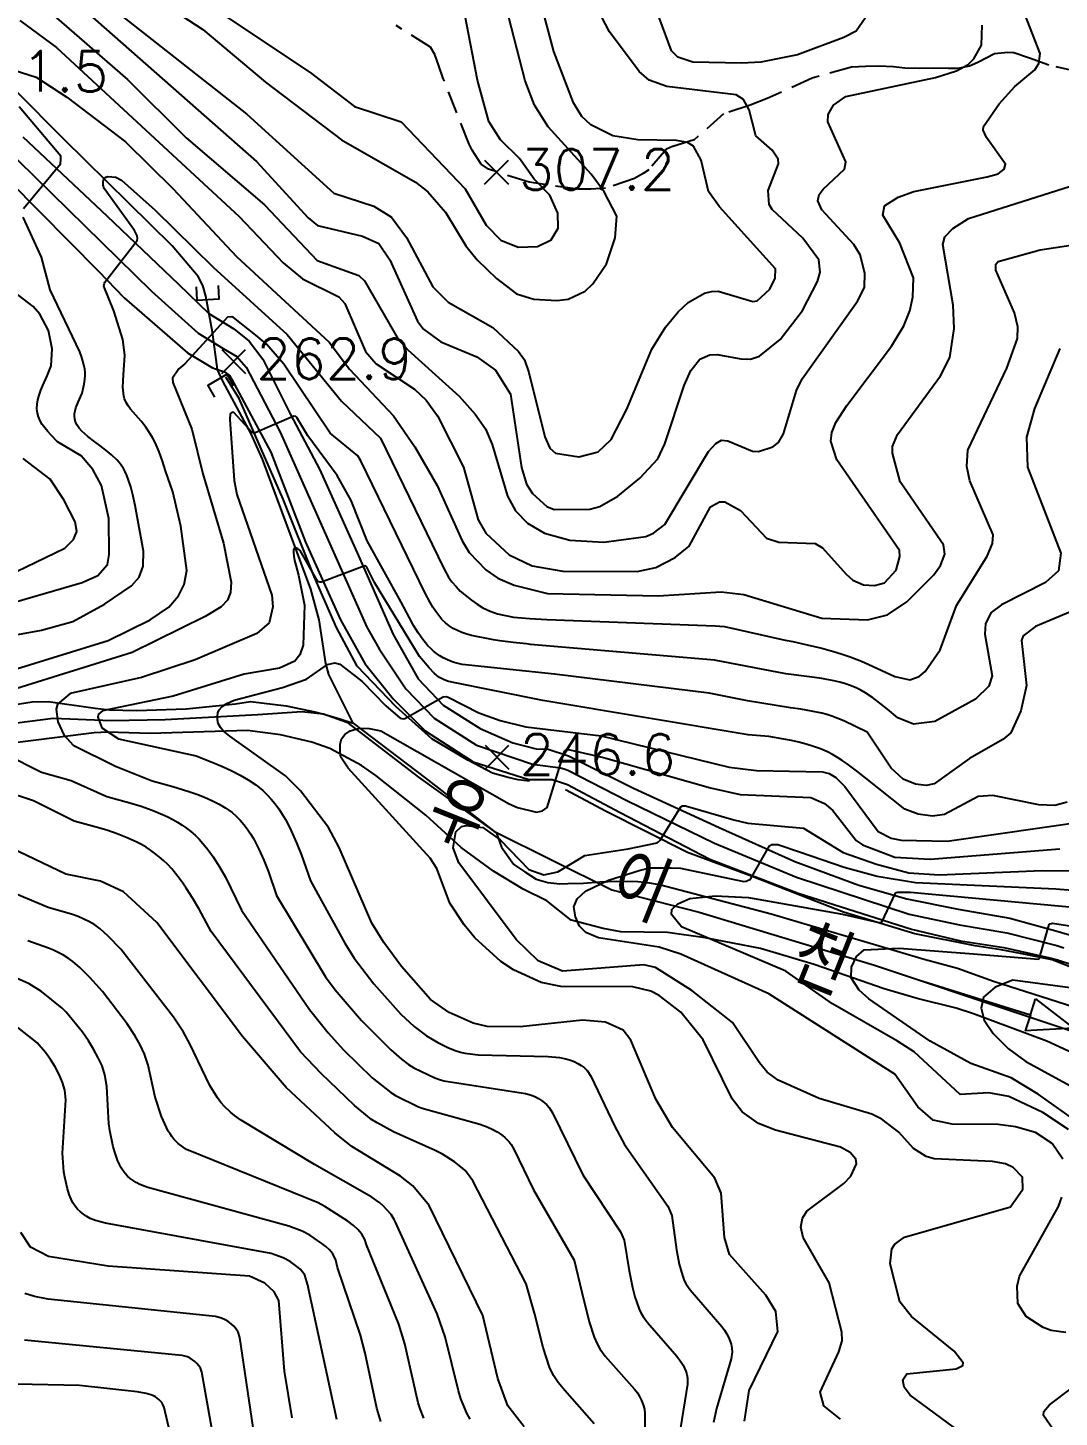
# Model space of a CAD drawing. Extents: x 197794 to 200030, y 561152 to 563931.
# Drawn here: x 199306.1 to 199535.1, y 561663.4 to 561972.1 of the extents above; entities that cross this region are included whole.
import ezdxf
from ezdxf.enums import TextEntityAlignment as Align

# ---------------------------------------------------------------- set-up
doc = ezdxf.new("R2010")
doc.units = 0
doc.linetypes.add('5M2P5', pattern=[7.5, 5, -2.5])
for name, color, linetype in [('A0013110', 1, 'CONTINUOUS'), ('A0023119', 1, '5M2P5'), ('A0023210', 7, 'CONTINUOUS'), ('C0052211', 1, 'CONTINUOUS'), ('C0076116', 7, 'CONTINUOUS'), ('E0022112', 5, 'CONTINUOUS'), ('E0022115', 7, 'CONTINUOUS'), ('E0032111', 5, 'CONTINUOUS'), ('E0042326', 5, 'CONTINUOUS'), ('F0017111', 30, 'CONTINUOUS'), ('F0017114', 7, 'CONTINUOUS'), ('F0027132', 7, 'CONTINUOUS'), ('F0027217', 7, 'CONTINUOUS'), ('H0049131', 7, 'CONTINUOUS')]:
    doc.layers.add(name, color=color, linetype=linetype)
doc.styles.add('NGSW', font='romans.shx', dxfattribs={"bigfont": 'ngsw.shx'})

# ---------------------------------------------------------------- blocks, each defined once
blk = doc.blocks.new('F0027217')
at = {"layer": 'F0027217'}
for p, q in [((-2.652, 2.652), (2.652, -2.652)), ((-2.652, -2.652), (2.652, 2.652))]:
    blk.add_line(p, q, dxfattribs=at)
blk = doc.blocks.new('E0042326')
at = {"layer": 'E0042326'}
for p, q in [((24.848, 3.745), (34.848, -0.005)), ((24.848, -0.005), (24.848, 3.745)), ((-0.152, -0.005), (24.848, -0.005)), ((34.848, -0.005), (24.848, -3.755)), ((24.848, -0.005), (24.848, -3.755))]:
    blk.add_line(p, q, dxfattribs=at)

msp = doc.modelspace()

# ---------------------------------------------------------------- linework, layer by layer
at = {"layer": 'A0013110', "flags": 128}
for points in [[(199304.982, 561947.896), (199323.675, 561930.322), (199339.574, 561915.125), (199346.3, 561908.655), (199351.851, 561905.185), (199355.273, 561902.513), (199358.269, 561898.513), (199364.332, 561886.35), (199370.97, 561873.89), (199379.5, 561854.78), (199387.24, 561837.34), (199392.81, 561827.46), (199398.34, 561821.62), (199406.53, 561816.43), (199413.82, 561813.2), (199418.98, 561811.9), (199421.63, 561811.83), (199426.17, 561810.34), (199440.56, 561803.18), (199459.65, 561794.43), (199476.45, 561786.88), (199490.63, 561781.58), (199501.28, 561778.56), (199512.7, 561776.31), (199524.14, 561774.24), (199534.4, 561771.45), (199546.52, 561767.88)], [(199295.451, 561944.594), (199321.766, 561918.053), (199327.48, 561912.07), (199341.56, 561899.87), (199347.1, 561896.58), (199349.79, 561895.67), (199350.91, 561894.86), (199351.41, 561893.98), (199360.08, 561877.78), (199367.79, 561857.84), (199375.5, 561840.59), (199380.97, 561830.89), (199387.25, 561823), (199394.31, 561815.88), (199404.97, 561808.99), (199417.33, 561805.11), (199422.54, 561805.06), (199424.17, 561804.6), (199425.92, 561803.97), (199437.61, 561797.72), (199457.55, 561787.41), (199477.2, 561779.83), (199502.34, 561771.82), (199513.24, 561769.25), (199522.87, 561767.76), (199533.04, 561765.45), (199534.76, 561765.01), (199537.95, 561763.96)]]:
    msp.add_lwpolyline(points, dxfattribs=at)
at = {"layer": 'A0023119'}
msp.add_lwpolyline([(199546.624, 561960.644), (199532.811, 561963.766), (199528.548, 561965.332), (199525.021, 561966.56), (199523.71, 561966.634), (199520.774, 561966.309), (199517.031, 561964.381), (199515.181, 561963.57), (199512.587, 561963.062), (199510.577, 561963.037), (199507.124, 561963.147), (199504.013, 561963.048), (199500.874, 561963.158), (199498.33, 561963.402), (199495.086, 561963.592), (199492.124, 561963.493), (199489.021, 561963.359), (199480.298, 561960.897), (199470.307, 561956.403), (199466.51, 561954.911), (199460.591, 561952.993), (199454.092, 561947.217), (199449.281, 561945.731), (199447.929, 561945.114), (199443.968, 561940.546), (199442.739, 561939.755), (199440.82, 561938.594), (199434.377, 561936.455), (199431.135, 561936.259), (199428.251, 561936.24), (199417.407, 561937.782), (199408.402, 561940.668), (199406.798, 561941.833), (199404.785, 561944.929), (199404.107, 561946.264), (199398.363, 561960.804), (199397.365, 561963.633), (199396.455, 561966.19), (199395.488, 561967.778), (199387.927, 561972.644)], dxfattribs=at)
at = {"layer": 'A0023210', "flags": 128}
msp.add_lwpolyline([(199300.217, 561946.245), (199333.527, 561913.598), (199343.93, 561904.263), (199349.475, 561900.883), (199352.531, 561899.091), (199354.59, 561896.686), (199362.105, 561882.255), (199381.37, 561838.965), (199384.105, 561834.115), (199390.03, 561825.23), (199396.325, 561818.75), (199405.75, 561812.71), (199418.155, 561808.505), (199424.355, 561807.7), (199425.17, 561807.47), (199426.045, 561807.155), (199439.085, 561800.45), (199458.6, 561790.92), (199476.825, 561783.355), (199501.81, 561775.19), (199512.97, 561772.78), (199523.505, 561771), (199534.58, 561768.23), (199536.175, 561767.705)], dxfattribs=at)
at = {"layer": 'C0052211', "flags": 128}
for points in [[(199379.2, 561830.28), (199374.66, 561838.87), (199369.72, 561850.22), (199362.8, 561867.36), (199353.05, 561889.75), (199350.05, 561894.48)], [(199417.48, 561804.68), (199414.98, 561805.04), (199412.74, 561805.51), (199409.28, 561806.47), (199403.83, 561809.37), (199395.84, 561814.1), (199387.82, 561821.27), (199379.2, 561830.3)], [(199548.44, 561759.16), (199533.54, 561765.03), (199526.9, 561766.37), (199522.21, 561767.22), (199516.47, 561768.15), (199503.06, 561770.78), (199487.24, 561775.59), (199466.96, 561783.54), (199452.61, 561788.85), (199434.52, 561798.01), (199425.51, 561802.78)]]:
    msp.add_lwpolyline(points, dxfattribs=at)
at = {"layer": 'C0076116', "flags": 128}
for points in [[(199343.448, 561914.558), (199343.628, 561911.568), (199348.618, 561911.858), (199348.438, 561914.858)], [(199351.873, 561892.59), (199350.353, 561895.17), (199346.043, 561892.63), (199347.573, 561890.04)]]:
    msp.add_lwpolyline(points, dxfattribs=at)
at = {"layer": 'E0022112', "flags": 128}
msp.add_lwpolyline([(199378.335, 561817.577), (199372.95, 561828.39), (199372.28, 561830.83), (199370.79, 561840.54), (199368.91, 561847.34), (199358.19, 561876.29), (199355.67, 561881.87), (199349.39, 561893.57), (199348.25, 561896.19), (199347.12, 561904.45), (199345.59, 561912.5), (199344.96, 561914.87), (199343.92, 561916.87), (199338.14, 561923.67), (199314.1, 561947.37), (199292.79, 561968.78), (199289.04, 561972.87), (199280.8, 561983.55), (199277.35, 561988.73), (199275.22, 561992.62)], dxfattribs=at)
at = {"layer": 'E0022115', "flags": 128}
msp.add_lwpolyline([(199301.369, 561817.376), (199311.733, 561818.694), (199324.603, 561818.203), (199336.588, 561818.391), (199357.145, 561819.521), (199366.955, 561820.198), (199371.779, 561819.671), (199376.905, 561817.825), (199392.821, 561805.609), (199409.606, 561793.578), (199435.781, 561780.571), (199455.214, 561775.64), (199494.11, 561763.866), (199559.268, 561742.075)], dxfattribs=at)
at = {"layer": 'E0032111', "flags": 128}
for points in [[(199299.51, 561821.15), (199307.05, 561822.32), (199310.62, 561822.45), (199321.02, 561820.97), (199324.15, 561820.59), (199330.24, 561820.44), (199341.25, 561820.77), (199352.18, 561821.88), (199355.566, 561822.403), (199363.444, 561821.473), (199369.795, 561820.106), (199372.104, 561819.512), (199375.385, 561818.589), (199378.335, 561817.577), (199394.314, 561805.442), (199410.171, 561793.168), (199411.249, 561790.043), (199414.025, 561786.216), (199416.444, 561784.581), (199418.985, 561782.965), (199421.557, 561782.232), (199424.224, 561781.901), (199425.998, 561781.942), (199429.503, 561782.06), (199433.121, 561782.37), (199436.852, 561782.515), (199441.564, 561782.428), (199444.117, 561782.149), (199446.697, 561781.704), (199471.204, 561775.23), (199505.112, 561765.138), (199512.57, 561763.15), (199520.55, 561760.27), (199541.86, 561753.49)], [(199539.92, 561743.46), (199532.41, 561746.93), (199516.1, 561753.05), (199512.27, 561754.29), (199503.58, 561756.41), (199496.26, 561758.55), (199480.74, 561764), (199468.83, 561767.53), (199456.5, 561769.92), (199448.14, 561771.1), (199437.82, 561771.27), (199433.84, 561771.97), (199426.75, 561773.82), (199421.32, 561778.14), (199416.1, 561780.73), (199409.5, 561784.72), (199402.36, 561789.95), (199394.46, 561797.14), (199383.35, 561805.96), (199380.2, 561808.23), (199373.13, 561811.97), (199369.19, 561813.35), (199362.22, 561815.03), (199354.87, 561815.96), (199333.23, 561815.29), (199323.82, 561815.6), (199320.84, 561815.46), (199292.03, 561811.85)]]:
    msp.add_lwpolyline(points, dxfattribs=at)
at = {"layer": 'F0017111'}
for points, elevation in [([(199306.352, 561987.008), (199356.891, 561942.429), (199368.324, 561929.884), (199370.428, 561928.203), (199380.432, 561925.815), (199384.023, 561924.199), (199386.511, 561920.548), (199392.657, 561906.89), (199393.952, 561905.137), (199397.839, 561902.351), (199405.8, 561898.999), (199409.961, 561896.067), (199413.258, 561890.668), (199415.736, 561874.419), (199416.85, 561870.741), (199418.17, 561868.653), (199421.383, 561865.723), (199422.991, 561865.092), (199430.881, 561865.176), (199433.103, 561865.758), (199437.122, 561868.056), (199442.03, 561872.054), (199445.997, 561876.298), (199447.543, 561879.661), (199451.875, 561892.599), (199453.339, 561895.985), (199455.361, 561898.471), (199457.528, 561899.472), (199459.211, 561899.547), (199464.411, 561898.536), (199466.58, 561898.507), (199468.59, 561899.14), (199473.178, 561902.864), (199478.133, 561909.27), (199481.493, 561915.71), (199482.043, 561917.841), (199481.764, 561920.536), (199478.193, 561925.332), (199471.377, 561931.714), (199470.698, 561932.858), (199470.468, 561935.924), (199472.774, 561941.864), (199472.731, 561942.891), (199471.409, 561944.928), (199467.745, 561948.069), (199466.263, 561953.889), (199465.013, 561956.159), (199463.392, 561957.227), (199447.988, 561959.036), (199444.109, 561960.501), (199441.875, 561962.376), (199435.247, 561971.174), (199425.709, 561989.586)], 290), ([(199304.334, 561973.704), (199312.5, 561967.699), (199353.037, 561930.212), (199362.815, 561919.909), (199367.068, 561916.348), (199375.178, 561912.322), (199376.512, 561910.875), (199381.068, 561900.199), (199383.467, 561897.456), (199391.978, 561891.818), (199394.576, 561889.38), (199397.088, 561885.865), (199402.862, 561874.487), (199406.069, 561862.797), (199407.784, 561859.808), (199413.016, 561855.014), (199418.073, 561852.581), (199424.867, 561851.365), (199441.407, 561851.27), (199445.586, 561852.172), (199449.826, 561854.414), (199452.975, 561856.943), (199457.675, 561865.637), (199459.665, 561866.777), (199460.911, 561866.8), (199464.342, 561864.859), (199470.128, 561858.69), (199472.867, 561857.791), (199480.909, 561857.513), (199482.577, 561856.56), (199487.787, 561850.709), (199489.277, 561849.391), (199491.639, 561848.325), (199494.101, 561848.175), (199496.331, 561848.754), (199498.959, 561851.565), (199499.77, 561854.635), (199499.63, 561856.002), (199485.777, 561876.098), (199484.453, 561880.274), (199484.624, 561882.172), (199485.498, 561884.438), (199487.946, 561888.221), (199497.856, 561901.371), (199500.648, 561905.888), (199501.986, 561909.186), (199502.636, 561912.228), (199502.746, 561916.564), (199499.736, 561924.216), (199495.948, 561930.493), (199496.346, 561932.551), (199499.403, 561934.503), (199502.882, 561935.754), (199519.122, 561938.989), (199521.551, 561939.633), (199522.915, 561940.709), (199523.238, 561941.84), (199518.972, 561947.701), (199518.212, 561949.324), (199518.356, 561950.148), (199521.827, 561955.216), (199525.272, 561959.076), (199529.742, 561962.729), (199530.599, 561964.188), (199530.926, 561966.388), (199525.251, 561980.931)], 280), ([(199326.368, 561975.207), (199354.709, 561952.894), (199374.069, 561935.393), (199382.9, 561932.492), (199386.825, 561930.03), (199390.155, 561925.537), (199396.068, 561914.584), (199399.441, 561911.111), (199409.382, 561905.526), (199415.088, 561900.153), (199416.424, 561898.314), (199417.39, 561895.521), (199420.871, 561881.244), (199422.024, 561878.682), (199423.255, 561877.593), (199428.436, 561876.763), (199432.721, 561877.865), (199435.638, 561880.628), (199439.128, 561887.368), (199444.703, 561900.723), (199447.731, 561905.625), (199450.516, 561908.96), (199452.756, 561911.053), (199456.349, 561913.111), (199457.932, 561913.521), (199459.424, 561913.577), (199467.076, 561911.287), (199468.081, 561911.447), (199470.894, 561914.004), (199472.039, 561916.449), (199472.098, 561918.55), (199459.693, 561932.338), (199457.266, 561935.739), (199455.647, 561942.713), (199453.946, 561945.819), (199452.582, 561946.634), (199450.156, 561947.043), (199441.547, 561947.186), (199436.034, 561948.103), (199431.116, 561950.573), (199429.157, 561952.365), (199427.253, 561955.401), (199422.882, 561966.841), (199419.044, 561981.378)], 295), ([(199495.858, 561979.852), (199490.032, 561971.355), (199487.305, 561969.919), (199477.046, 561966.106), (199468.846, 561964.502), (199464.667, 561964.227), (199453.808, 561964.483), (199450.453, 561965.545), (199449.019, 561966.988), (199443.551, 561981.91)], 285), ([(199309.084, 561977.268), (199328.202, 561960.643), (199341.275, 561947.662), (199358.623, 561932.773), (199370.373, 561920.432), (199379.621, 561917.037), (199380.88, 561915.853), (199388.358, 561902.959), (199390.477, 561900.553), (199401.87, 561890.26), (199405.449, 561886.293), (199407.706, 561883.009), (199409.237, 561879.506), (199412.603, 561868.027), (199414.4, 561864.775), (199417.056, 561862.004), (199420.832, 561859.789), (199426.429, 561858.243), (199434.005, 561857.835), (199443.326, 561859.099), (199445.048, 561859.817), (199447.544, 561861.781), (199457.283, 561877.976), (199458.846, 561879.759), (199460.123, 561880.492), (199461.538, 561880.351), (199467.005, 561878.042), (199468.364, 561877.966), (199471.533, 561878.972), (199472.818, 561879.983), (199473.931, 561881.891), (199476.82, 561891.546), (199478.072, 561894.123), (199490.374, 561911.332), (199491.898, 561914.403), (199491.97, 561917.62), (199490.968, 561921.672), (199489.518, 561923.942), (199482.439, 561931.662), (199481.531, 561933.662), (199481.825, 561935.1), (199482.691, 561936.215), (199487.46, 561940.696), (199487.734, 561942.33), (199483.754, 561951.224), (199483.838, 561952.875), (199485.027, 561954.918), (199487.728, 561956.81), (199507.65, 561961.035), (199512.34, 561962.577), (199514.889, 561963.915), (199516.206, 561965.227), (199517.876, 561968.278), (199518.023, 561972.692)], 285), ([(199349.8, 561974.809), (199368.776, 561962.172), (199378.633, 561954.642), (199389.038, 561951.215), (199403.231, 561936.312), (199407.906, 561928.289), (199411.151, 561924.904), (199414.954, 561923.347), (199419.244, 561923.488), (199422.298, 561924.989), (199423.857, 561927.555), (199423.795, 561930.907), (199422.039, 561934.9), (199418.552, 561938.494), (199415.255, 561943.088), (199411.039, 561947.196), (199408.492, 561951.279), (199405.927, 561960.468), (199402.859, 561976.592)], 305), ([(199303.594, 561829.653), (199323.926, 561835.938), (199333.285, 561840.538), (199337.378, 561843.385), (199339.55, 561845.906), (199340.839, 561848.437), (199341.373, 561851.56), (199340.043, 561861.375), (199338.268, 561868.98), (199336.707, 561873.663), (199335.997, 561875.806), (199335.23, 561877.915), (199334.807, 561878.946), (199334.348, 561879.956), (199333.847, 561880.941), (199333.296, 561881.896), (199332.321, 561883.335), (199331.241, 561884.712), (199328.903, 561887.36), (199328.372, 561888.093), (199327.931, 561888.862), (199327.597, 561889.673), (199327.428, 561890.287), (199327.314, 561890.924), (199327.247, 561891.578), (199327.22, 561892.248), (199327.253, 561893.623), (199327.349, 561895.023), (199327.605, 561899.36), (199327.181, 561902.824), (199325.198, 561909.239), (199322.956, 561914.699), (199323.105, 561915.354), (199323.194, 561915.592), (199330.342, 561924.872), (199330.458, 561925.28), (199330.4, 561925.862), (199329.809, 561927.037), (199323.025, 561936.378), (199322.857, 561937.106), (199322.857, 561937.918), (199322.997, 561938.562), (199323.417, 561938.926), (199323.894, 561939.094), (199325.631, 561938.898), (199326.892, 561938.254), (199334.386, 561931.592), (199347.229, 561918.936), (199363.687, 561903.96), (199375.758, 561889.162), (199384.413, 561880.904), (199398.45, 561851.971), (199399.499, 561850.072), (199400.274, 561848.997), (199401.182, 561847.939), (199402.135, 561846.943), (199404.587, 561844.95), (199405.853, 561844.044), (199407.166, 561843.248), (199407.95, 561842.852), (199408.754, 561842.501), (199409.577, 561842.192), (199410.416, 561841.923), (199412.141, 561841.492), (199413.918, 561841.182), (199415.737, 561840.97), (199417.588, 561840.83), (199421.341, 561840.673), (199458.738, 561839.258), (199460.79, 561839.052), (199474.264, 561836.04), (199475.954, 561835.766), (199479.179, 561835.037), (199482.386, 561834.258), (199485.558, 561833.38), (199487.126, 561832.889), (199488.678, 561832.354), (199491.203, 561831.372), (199493.693, 561830.289), (199498.612, 561827.955), (199501.952, 561827.203), (199504.065, 561827.994), (199505.399, 561829.073), (199508.689, 561833.896), (199512.315, 561843.728), (199519.154, 561854.734), (199520.322, 561857.493), (199520.482, 561859.476), (199515.313, 561871.411), (199514.636, 561874.646), (199514.829, 561878.223), (199523.529, 561896.481), (199525.876, 561903.075), (199525.934, 561905.658), (199525.224, 561908.784), (199521.066, 561918.275), (199521.085, 561919.565), (199521.594, 561920.145), (199530.916, 561922.797), (199557.63, 561926.854)], 270), ([(199303.175, 561844.455), (199318.13, 561848.857), (199321.608, 561850.41), (199323.789, 561852.891), (199324.185, 561855.048), (199324.077, 561863.094), (199322.435, 561870.423), (199320.534, 561873.952), (199317.916, 561876.977), (199312.66, 561880.106), (199311.197, 561881.638), (199310.509, 561882.411), (199309.876, 561883.195), (199309.313, 561883.991), (199308.839, 561884.803), (199308.471, 561885.634), (199308.228, 561886.487), (199308.153, 561886.968), (199308.118, 561887.457), (199308.159, 561888.454), (199308.33, 561889.474), (199308.61, 561890.514), (199308.976, 561891.569), (199309.406, 561892.636), (199310.376, 561894.789), (199311.252, 561897.013), (199311.493, 561900.803), (199310.697, 561904.881), (199308.788, 561908.466), (199307.255, 561910.188), (199302.174, 561914.111)], 280), ([(199535.254, 561900.837), (199529.622, 561887.508), (199527.837, 561881.133), (199528.117, 561874.454), (199535.526, 561855.365), (199534.998, 561851.47), (199532.124, 561848.887), (199522.317, 561843.931), (199519.985, 561842.183), (199518.784, 561839.762), (199518.635, 561837.359), (199520.234, 561828.138), (199519.469, 561825.85), (199516.538, 561822.915), (199507.485, 561817.965), (199502.779, 561817.392), (199499.328, 561818.796), (199496.968, 561820.698), (199495.331, 561822.012), (199493.669, 561823.271), (199491.956, 561824.416), (199491.073, 561824.929), (199490.168, 561825.393), (199488.951, 561825.917), (199487.695, 561826.358), (199486.408, 561826.726), (199485.094, 561827.035), (199482.407, 561827.52), (199479.677, 561827.909), (199474.413, 561828.553), (199458.595, 561831.626), (199417.728, 561835.068), (199416.87, 561835.234), (199413.886, 561835.503), (199410.931, 561835.86), (199409.473, 561836.099), (199408.032, 561836.394), (199405.757, 561836.848), (199404.643, 561837.107), (199403.556, 561837.403), (199402.505, 561837.749), (199401.499, 561838.157), (199400.549, 561838.64), (199399.662, 561839.211), (199398.83, 561839.89), (199398.064, 561840.66), (199397.356, 561841.508), (199396.694, 561842.42), (199396.07, 561843.384), (199395.475, 561844.387), (199394.331, 561846.458), (199380.032, 561875.886), (199379.388, 561877.032), (199373.23, 561882.013), (199362.931, 561897.343), (199359.064, 561901.819), (199356.758, 561903.839), (199351.768, 561907.763), (199351.386, 561907.89), (199350.432, 561907.826), (199340.929, 561897.407), (199339.602, 561896.352), (199338.251, 561894.225), (199338.285, 561893.281), (199342.552, 561882.954), (199344.937, 561873.023), (199349.542, 561857.619), (199351.248, 561848.948), (199351.125, 561846.612), (199350.405, 561844.938), (199349.063, 561843.478), (199345.505, 561841.274), (199329.285, 561833.284), (199303.465, 561825.226)], 265), ([(199539.037, 561842.94), (199529.872, 561839.058), (199527.14, 561836.974), (199526.756, 561836.003), (199527.903, 561826.007), (199526.595, 561820.347), (199524.415, 561815.475), (199522.615, 561814.002), (199515.174, 561809.778), (199507.377, 561804.159), (199505.587, 561803.785), (199503.195, 561804.073), (199500.486, 561805.182), (199497.798, 561807.606), (199492.454, 561815.637), (199489.897, 561816.851), (199487.291, 561818.085), (199485.971, 561818.649), (199484.632, 561819.152), (199483.521, 561819.505), (199482.394, 561819.809), (199480.104, 561820.301), (199477.778, 561820.681), (199475.436, 561821.007), (199465.877, 561822.543), (199457.374, 561824.258), (199423.069, 561828.495), (199402.575, 561830.635), (199401.671, 561830.848), (199400.791, 561831.101), (199399.939, 561831.396), (199399.117, 561831.739), (199398.326, 561832.131), (199397.569, 561832.577), (199396.871, 561833.062), (199396.205, 561833.597), (199395.569, 561834.179), (199394.96, 561834.805), (199394.376, 561835.471), (199393.816, 561836.174), (199392.757, 561837.676), (199391.766, 561839.286), (199390.826, 561840.977), (199389.03, 561844.492), (199381.476, 561858.121), (199377.901, 561867.09), (199374.766, 561872.655), (199368.257, 561881.431), (199365.844, 561885.555), (199365.608, 561885.765), (199365.162, 561885.817), (199356.607, 561882.101), (199356.292, 561882.074), (199355.951, 561882.179), (199351.812, 561886.605), (199351.47, 561886.706), (199351.024, 561886.301), (199350.954, 561885.046), (199351.952, 561871.498), (199352.523, 561868.378), (199360.252, 561846.058), (199360.526, 561843.426), (199359.686, 561839.917), (199356.963, 561837.503), (199343.271, 561831.659), (199331.355, 561827.756), (199315.482, 561824.219), (199312.698, 561821.843), (199312.377, 561820.722), (199312.73, 561817.891), (199314.083, 561814.994), (199316.154, 561812.729), (199325.541, 561808.061), (199333.736, 561804.789), (199338.266, 561803.504), (199341.864, 561802.39), (199343.626, 561801.793), (199345.341, 561801.146), (199346.996, 561800.432), (199348.575, 561799.637), (199350.063, 561798.743), (199350.768, 561798.253), (199351.444, 561797.733), (199352.375, 561796.918), (199353.246, 561796.037), (199354.061, 561795.096), (199354.823, 561794.097), (199355.537, 561793.047), (199356.206, 561791.948), (199356.835, 561790.805), (199357.428, 561789.623), (199358.521, 561787.16), (199359.518, 561784.591), (199361.349, 561779.279), (199372.203, 561761.254), (199374.362, 561758.381), (199380.216, 561751.551), (199386.728, 561744.997), (199389.084, 561742.968), (199390.65, 561741.76), (199391.841, 561741.004), (199396.462, 561738.809), (199397.497, 561738.418), (199398.468, 561738.159), (199416.622, 561735.342), (199417.956, 561734.923), (199418.803, 561734.553), (199419.492, 561734.173), (199420.131, 561733.753), (199420.747, 561733.294), (199421.333, 561732.792), (199421.894, 561732.178), (199422.592, 561731.048), (199429.375, 561717.238), (199437.732, 561704.611), (199438.534, 561702.736), (199439.634, 561695.891), (199440.366, 561692.2), (199440.898, 561690.177), (199441.857, 561687.429), (199442.226, 561686.601), (199442.731, 561685.755), (199443.733, 561684.421), (199450.222, 561676.992), (199451.203, 561675.64), (199451.603, 561674.976), (199451.947, 561674.293), (199452.227, 561673.59), (199452.449, 561672.87), (199452.608, 561672.071), (199452.6, 561670.76), (199451.063, 561661.032)], 260), ([(199301.42, 561850.269), (199314.294, 561856.503), (199316.267, 561858.407), (199316.985, 561860.203), (199316.602, 561862.304), (199314.103, 561867.26), (199311.063, 561871.822), (199305.051, 561876.439)], 285), ([(199536.932, 561800.02), (199534.15, 561799.323), (199530.584, 561799.481), (199520.389, 561801.532), (199517.138, 561801.297), (199509.64, 561797.314), (199506.989, 561796.963), (199503.814, 561797.349), (199500.886, 561798.466), (199492.155, 561805.358), (199490.105, 561806.982), (199488.024, 561808.541), (199486.963, 561809.276), (199485.883, 561809.969), (199484.781, 561810.614), (199483.653, 561811.202), (199482.136, 561811.875), (199480.574, 561812.451), (199478.974, 561812.943), (199477.342, 561813.366), (199475.685, 561813.733), (199474.008, 561814.058), (199470.623, 561814.639), (199466.037, 561815.021), (199420.47, 561822.609), (199400.266, 561826.706), (199399.305, 561826.939), (199398.396, 561827.28), (199397.548, 561827.749), (199396.928, 561828.211), (199396.341, 561828.741), (199395.221, 561829.912), (199393.066, 561832.407), (199383.103, 561848.86), (199381.392, 561852.272), (199381.17, 561852.462), (199380.917, 561852.557), (199371.301, 561848.921), (199370.921, 561848.921), (199370.479, 561849.111), (199366.607, 561856), (199366.035, 561856.355), (199365.791, 561856.464), (199365.582, 561856.515), (199365.4, 561856.501), (199365.26, 561856.416), (199365.161, 561856.265), (199365.098, 561856.054), (199365.071, 561855.468), (199365.158, 561854.695), (199365.335, 561853.772), (199365.581, 561852.738), (199366.185, 561850.481), (199367.508, 561843.805), (199367.259, 561834.927), (199366.475, 561832.816), (199365.362, 561831.398), (199362.007, 561829.808), (199354.167, 561828.464), (199338.396, 561823.62), (199322.692, 561820.337), (199321.796, 561819.634), (199321.678, 561818.965), (199322.516, 561816.592), (199326.201, 561814.098), (199343.476, 561810.309), (199347.52, 561808.742), (199349.499, 561807.914), (199351.425, 561807.034), (199353.282, 561806.084), (199355.052, 561805.047), (199356.718, 561803.904), (199357.507, 561803.288), (199358.263, 561802.639), (199359.237, 561801.7), (199360.151, 561800.701), (199361.009, 561799.645), (199361.814, 561798.536), (199362.571, 561797.378), (199363.284, 561796.176), (199363.956, 561794.934), (199364.593, 561793.655), (199365.773, 561791.003), (199366.857, 561788.254), (199368.863, 561782.594), (199376.493, 561768.705), (199378.542, 561765.372), (199382.904, 561759.652), (199388.939, 561752.981), (199391.916, 561750.214), (199394.616, 561748.163), (199397.132, 561746.651), (199399.353, 561745.558), (199401.025, 561744.865), (199402.17, 561744.487), (199403.122, 561744.27), (199404.297, 561744.102), (199406.112, 561743.939), (199421.662, 561743.564), (199424.138, 561743.332), (199425.603, 561743.044), (199426.607, 561742.741), (199427.432, 561742.402), (199428.201, 561742.008), (199428.941, 561741.562), (199429.641, 561741.059), (199430.301, 561740.419), (199431.097, 561739.191), (199436.419, 561727.962), (199438.594, 561723.952), (199448.207, 561710.252), (199449.089, 561708.186), (199450.137, 561700.595), (199450.747, 561697.407), (199451.45, 561694.897), (199451.858, 561693.76), (199452.271, 561692.955), (199453.201, 561691.673), (199460.209, 561683.524), (199460.788, 561682.722), (199461.257, 561681.978), (199461.667, 561681.214), (199462.003, 561680.424), (199462.254, 561679.607), (199462.427, 561678.768), (199462.506, 561677.839), (199462.298, 561676.335), (199459.008, 561665.331), (199458.376, 561662.248)], 255), ([(199486.546, 561662.977), (199482.873, 561665.949), (199482.051, 561668.995), (199486.166, 561677.938), (199486.917, 561680.38), (199486.865, 561682.268), (199484.023, 561693.215), (199478.305, 561703.288), (199477.733, 561705.603), (199478.093, 561707.588), (199479.062, 561709.143), (199487.321, 561715.305), (199488.835, 561716.93), (199490.147, 561719.687), (199489.936, 561720.712), (199488.72, 561722.203), (199486.596, 561723.388), (199472.097, 561727.157), (199468.365, 561728.687), (199464.737, 561731.27), (199462.515, 561734.146), (199456.055, 561747.238), (199451.081, 561753.365), (199446.27, 561757.093), (199444.464, 561758.051), (199440.449, 561758.989), (199424.464, 561759.119), (199420.066, 561759.98), (199413.929, 561762.785), (199411.159, 561764.648), (199405.379, 561769.937), (199402.966, 561772.831), (199399.802, 561777.574), (199396.894, 561785.314), (199395.412, 561787.617), (199377.232, 561807.639), (199375.621, 561810.024), (199375.442, 561810.918), (199375.442, 561812.945), (199375.74, 561814.137), (199376.516, 561815.091), (199377.709, 561815.867), (199379.738, 561816.463), (199381.886, 561816.403), (199384.511, 561815.867), (199413.01, 561799.697), (199414.861, 561798.829), (199419.046, 561797.798), (199420.38, 561798.09), (199421.396, 561798.841), (199425.287, 561811.378), (199425.677, 561811.725), (199426.111, 561811.768), (199427.108, 561811.552), (199433.947, 561809.951), (199457.703, 561803.233), (199464.319, 561801.78), (199479.963, 561801.055), (199482.997, 561799.768), (199484.838, 561798.217), (199490.037, 561791.539), (199491.424, 561790.55), (199498.612, 561787.842), (199506.459, 561787.404), (199535.275, 561789.69)], 245), ([(199301.084, 561810.786), (199309.135, 561806.725), (199315.756, 561804.895), (199323.622, 561801.327), (199328.741, 561799.906), (199331.244, 561799.129), (199333.681, 561798.272), (199336.027, 561797.308), (199337.16, 561796.777), (199338.262, 561796.21), (199339.331, 561795.603), (199340.363, 561794.953), (199341.356, 561794.256), (199342.307, 561793.509), (199343.237, 561792.688), (199344.122, 561791.815), (199344.967, 561790.893), (199345.773, 561789.926), (199346.544, 561788.916), (199347.283, 561787.867), (199348.675, 561785.669), (199349.973, 561783.358), (199351.2, 561780.964), (199353.537, 561776.034), (199368.62, 561753.995), (199372.785, 561748.786), (199376.176, 561744.998), (199382.537, 561738.794), (199386.702, 561735.532), (199387.78, 561734.858), (199392.863, 561732.339), (199393.665, 561732.055), (199406.453, 561728.524), (199408.091, 561727.893), (199409.342, 561727.322), (199410.285, 561726.82), (199410.975, 561726.383), (199411.53, 561725.961), (199412.04, 561725.517), (199413.006, 561724.546), (199413.466, 561723.966), (199414.056, 561722.964), (199418.383, 561713.94), (199427.406, 561698.272), (199429.132, 561691.187), (199430.729, 561684.599), (199431.844, 561681.17), (199432.516, 561679.667), (199433.132, 561678.623), (199434.324, 561676.935), (199440.835, 561669.659), (199441.484, 561668.782), (199441.95, 561668.006), (199442.367, 561667.119), (199442.748, 561666.133), (199443.014, 561665.21), (199443.143, 561664.222), (199443.142, 561655.815)], 265), ([(199431.88, 561661.933), (199425.324, 561669.296), (199423.854, 561671.141), (199422.863, 561672.639), (199421.966, 561674.546), (199420.543, 561678.852), (199418.629, 561686.482), (199416.795, 561693.017), (199404.917, 561715.914), (199403.742, 561717.521), (199403.184, 561718.174), (199402.6, 561718.741), (199400.829, 561720.11), (199398.157, 561721.834), (199396.56, 561722.688), (199387.295, 561726.835), (199383.662, 561728.767), (199382.423, 561729.568), (199378.644, 561732.635), (199371.202, 561739.738), (199366.681, 561744.601), (199346.841, 561771.327), (199344.153, 561776.267), (199342.752, 561778.663), (199341.282, 561780.972), (199340.515, 561782.084), (199339.721, 561783.163), (199338.899, 561784.206), (199338.046, 561785.208), (199337.158, 561786.166), (199336.233, 561787.076), (199335.268, 561787.935), (199334.261, 561788.739), (199333.323, 561789.409), (199332.35, 561790.035), (199331.346, 561790.62), (199330.312, 561791.167), (199328.165, 561792.158), (199325.926, 561793.032), (199323.614, 561793.812), (199321.248, 561794.522), (199316.423, 561795.825), (199307.368, 561800.335), (199300.854, 561802.521)], 270), ([(199518.608, 561656.058), (199502.03, 561668.256), (199500.699, 561670.065), (199500.379, 561671.698), (199501.309, 561673.061), (199512.231, 561674.15), (199513.71, 561674.872), (199513.779, 561675.466), (199511.777, 561678.053), (199502.32, 561685.8), (199499.738, 561689.046), (199497.591, 561697.486), (199497.964, 561700.8), (199498.615, 561701.816), (199500.79, 561703.402), (199524.33, 561710.154), (199527.056, 561714.058), (199526.963, 561716.707), (199524.922, 561718.86), (199523.233, 561719.673), (199520.296, 561720.204), (199507.334, 561720.825), (199505.564, 561721.3), (199502.773, 561723.118), (199499.543, 561726.757), (199495.767, 561729.631), (199493.544, 561730.721), (199481.798, 561734.233), (199472.736, 561738.284), (199470.255, 561740.035), (199468.542, 561742.105), (199462.614, 561751.095), (199453.58, 561758.211), (199445.45, 561763.334), (199442.87, 561763.879), (199424.834, 561762.497), (199419.413, 561764.783), (199414.509, 561769.518), (199401.829, 561786.554), (199400.558, 561789.887), (199401.12, 561793.461), (199402.413, 561794.624), (199403.519, 561794.898), (199407.136, 561794.401), (199410.951, 561791.691), (199417.356, 561785.121), (199420.683, 561783.916), (199423.774, 561784.565), (199429.8, 561788.235), (199439.404, 561789.654), (199445.834, 561791.017), (199446.179, 561791.233), (199446.523, 561791.577), (199451.131, 561798.979), (199451.476, 561799.237), (199452.122, 561799.237), (199462.872, 561796.093), (199466.009, 561795.417), (199478.328, 561794.258), (199487.171, 561788.858), (199494.554, 561786.259), (199501.746, 561784.375), (199508.438, 561783.871), (199531.344, 561784.847), (199542.511, 561784.819)], 240), ([(199535.922, 561720.754), (199533.581, 561724.207), (199529.864, 561726.637), (199525.414, 561727.906), (199521.547, 561728.431), (199511.349, 561728.499), (199507.158, 561729.387), (199503.744, 561732.35), (199498.633, 561739.594), (199470.619, 561757.457), (199451.084, 561766.25), (199446.312, 561767.808), (199432.848, 561769.873), (199430.042, 561771.095), (199428.625, 561772.467), (199427.7, 561774.544), (199427.382, 561776.767), (199428.087, 561778.548), (199429.925, 561780.238), (199435.038, 561782.717), (199441.839, 561784.893), (199444.169, 561785.465), (199446.128, 561785.465), (199448.947, 561785.465), (199451.01, 561785.362), (199454.851, 561784.601), (199465.085, 561782.439), (199465.638, 561782.485), (199466.57, 561782.941), (199470.834, 561790.337), (199471.348, 561790.655), (199472.034, 561790.655), (199472.622, 561790.631), (199477.451, 561789.016), (199487.412, 561785.61), (199494.738, 561783.628), (199503.248, 561782.168), (199534.379, 561780.82), (199549.977, 561779.514)], 235), ([(199404.357, 561662.951), (199403.946, 561663.601), (199403.602, 561664.265), (199402.283, 561667.474), (199401.73, 561669.259), (199398.809, 561681.243), (199397.014, 561686.397), (199387.714, 561706.729), (199387.439, 561707.357), (199386.777, 561708.409), (199385.925, 561709.401), (199385.035, 561710.328), (199384.274, 561711.017), (199383.554, 561711.573), (199382.497, 561712.285), (199369.794, 561719.511), (199353.317, 561729.445), (199351.975, 561730.422), (199351.082, 561731.171), (199349.772, 561732.398), (199348.937, 561733.347), (199348.189, 561734.352), (199346.501, 561737.132), (199342.056, 561746.355), (199340.658, 561748.945), (199338.477, 561752.251), (199326.741, 561767.404), (199323.96, 561770.29), (199322.195, 561771.882), (199320.99, 561772.783), (199319.801, 561773.476), (199317.286, 561774.667), (199316.021, 561775.113), (199310.633, 561776.649), (199295.884, 561782.771)], 280), ([(199537.159, 561727.292), (199531.499, 561731.1), (199523.917, 561734.634), (199519.48, 561735.499), (199513.12, 561735.111), (199502.933, 561744.57), (199499.24, 561746.98), (199484.758, 561755.265), (199474.455, 561762.506), (199451.278, 561772.315), (199449.025, 561775.068), (199449.074, 561776.179), (199450.424, 561777.442), (199453.09, 561778.663), (199458.712, 561779.217), (199466.121, 561778.833), (199486.981, 561775.179), (199495.102, 561773.326), (199495.514, 561773.326), (199495.775, 561773.413), (199498.751, 561779.796), (199498.989, 561779.991), (199499.315, 561780.078), (199502.087, 561780.061), (199544.615, 561776.136)], 230), ([(199394.04, 561663.146), (199393.198, 561665.283), (199392.794, 561666.613), (199389.837, 561679.671), (199388.467, 561684.068), (199381.306, 561701.705), (199380.952, 561702.848), (199380.254, 561704.094), (199379.399, 561705.07), (199378.396, 561706.011), (199377.18, 561706.959), (199372.031, 561710.246), (199370.576, 561711.012), (199341.35, 561722.89), (199340.587, 561723.372), (199339.5, 561724.231), (199338.997, 561724.702), (199338.527, 561725.209), (199338.091, 561725.75), (199337.688, 561726.321), (199337.297, 561726.957), (199336.872, 561727.762), (199335.809, 561730.226), (199334.361, 561734.535), (199332.794, 561741.59), (199331.997, 561744.072), (199331.069, 561746.1), (199329.875, 561748.178), (199328.127, 561750.827), (199322.682, 561757.959), (199319.868, 561761.101), (199317.633, 561763.291), (199316.119, 561764.616), (199315.059, 561765.407), (199314.005, 561766.046), (199311.804, 561767.176), (199310.691, 561767.628), (199306.086, 561769.209)], 285), ([(199384.478, 561662.453), (199383.603, 561665.395), (199380.991, 561677.597), (199379.946, 561681.636), (199374.898, 561696.681), (199374.516, 561698.27), (199373.813, 561699.692), (199373.086, 561700.556), (199372.308, 561701.288), (199371.382, 561702.018), (199368.721, 561703.81), (199367.007, 561704.742), (199364.087, 561705.805), (199332.738, 561714.415), (199331.004, 561715.096), (199330.13, 561715.552), (199329.471, 561715.981), (199328.849, 561716.448), (199328.267, 561716.961), (199327.735, 561717.528), (199327.254, 561718.147), (199326.823, 561718.809), (199326.42, 561719.56), (199326.006, 561720.527), (199325.552, 561721.831), (199325.079, 561723.496), (199324.294, 561727.073), (199324.088, 561728.58), (199323.607, 561736.862), (199323.199, 561739.464), (199322.576, 561741.433), (199321.738, 561743.273), (199320.714, 561745.159), (199319.535, 561747.043), (199318.21, 561748.921), (199314.586, 561753.385), (199313.703, 561754.243), (199309.167, 561758.007), (199306.371, 561759.666), (199299.515, 561762.719)], 290), ([(199545.337, 561757.789), (199524.84, 561760.52), (199520.873, 561758.945), (199518.285, 561756.725), (199517.831, 561754.284), (199518.461, 561751.616), (199520.474, 561748.661), (199523.865, 561745.238), (199527.717, 561742.451), (199549.818, 561730.361)], 220), ([(199374.713, 561662.849), (199368.491, 561691.657), (199368.311, 561692.746), (199367.599, 561694.929), (199367.004, 561695.795), (199366.557, 561696.28), (199366.108, 561696.669), (199364.318, 561697.968), (199362.833, 561698.838), (199360.156, 561699.767), (199323.326, 561706.483), (199321.093, 561707.123), (199319.959, 561707.578), (199319.17, 561708.007), (199318.44, 561708.482), (199317.76, 561709.016), (199317.143, 561709.619), (199316.595, 561710.294), (199316.116, 561711.027), (199315.692, 561711.842), (199315.291, 561712.859), (199314.897, 561714.153), (199314.291, 561716.766), (199314.118, 561717.934), (199313.819, 561722.075), (199314.507, 561733.894), (199314.293, 561736.031), (199313.804, 561737.777), (199313.083, 561739.518), (199312.171, 561741.245), (199311.116, 561742.889), (199309.991, 561744.395), (199308.139, 561746.548), (199307.392, 561747.262), (199302.825, 561750.833)], 295), ([(199536.618, 561682.203), (199533.374, 561682.667), (199531.564, 561683.316), (199527.768, 561685.79), (199525.97, 561688.636), (199525.804, 561692.478), (199526.35, 561694.73), (199534.981, 561710.215), (199535.695, 561712.302)], 235), ([(199356.113, 561661.103), (199353.183, 561681.128), (199352.79, 561682.302), (199352.342, 561682.993), (199351.815, 561683.594), (199351.227, 561684.141), (199350.586, 561684.625), (199349.896, 561685.038), (199349.141, 561685.391), (199347.761, 561685.739), (199310.624, 561689.591), (199307.578, 561690.18), (199305.422, 561690.884)], 305), ([(199347.572, 561657.523), (199344.766, 561673.389), (199344.434, 561674.292), (199344.071, 561674.837), (199343.65, 561675.318), (199343.184, 561675.759), (199342.677, 561676.151), (199342.134, 561676.49), (199341.535, 561676.784), (199340.4, 561677.084), (199305.393, 561680.489)], 310), ([(199536.377, 561656.912), (199531.678, 561663.773), (199531.727, 561664.686), (199532.967, 561666.14), (199542.913, 561673.651)], 235), ([(199339.961, 561650.259), (199336.377, 561665.541), (199336.105, 561666.229), (199335.832, 561666.641), (199335.521, 561667.005), (199335.179, 561667.342), (199334.811, 561667.648), (199334.418, 561667.917), (199333.998, 561668.153), (199333.438, 561668.378), (199332.372, 561668.644), (199330.408, 561668.998), (199317.596, 561670.455), (199303.568, 561670.758)], 315)]:
    msp.add_lwpolyline(points, dxfattribs=dict(at, elevation=elevation))
at = {"layer": 'F0017114'}
for points, elevation in [([(199335.221, 561978.084), (199344.987, 561971.721), (199358.882, 561959.994), (199375.756, 561947.211), (199392.184, 561937.783), (199394.921, 561935.678), (199398.875, 561931.143), (199403.398, 561923.66), (199405.905, 561920.545), (199410.173, 561916.413), (199414.595, 561913.029), (199418.432, 561911.829), (199423.56, 561911.537), (199426.106, 561911.808), (199429.87, 561913.572), (199431.601, 561915.229), (199434.626, 561919.65), (199436.501, 561925.457), (199436.899, 561930.222), (199434.104, 561935.644), (199431.16, 561939.598), (199421.625, 561950.129), (199418.618, 561954.904), (199416.531, 561960.293), (199411.733, 561979.043)], 300), ([(199303.077, 561962.706), (199307.933, 561961.168), (199314.75, 561956.718), (199327.791, 561946.733), (199338.337, 561936.342), (199352.416, 561921.256), (199372.981, 561902.284), (199377.541, 561896.263), (199387.311, 561885.889), (199392.069, 561878.967), (199397.022, 561870.406), (199402.517, 561858.093), (199404.074, 561855.538), (199407.798, 561851.693), (199410.502, 561849.841), (199414.069, 561848.254), (199421.528, 561846.394), (199446.094, 561845.913), (199460.091, 561846.751), (199465.11, 561846.197), (199482.453, 561840.916), (199492.589, 561840.534), (199497.015, 561841.679), (199501.265, 561844.569), (199507.283, 561850.541), (199508.803, 561852.608), (199509.728, 561855.185), (199509.432, 561857.221), (199499.849, 561871.214), (199498.08, 561877.569), (199498.146, 561879.079), (199499.22, 561881.718), (199508.756, 561894.777), (199510.865, 561898.884), (199511.772, 561905.325), (199511.611, 561910.474), (199509.313, 561923.986), (199509.704, 561925.661), (199511.515, 561927.477), (199514.999, 561929.697), (199545.128, 561939.27)], 275), ([(199305.149, 561931.984), (199313.37, 561941.911), (199313.428, 561942.843), (199313.428, 561943.6), (199304.206, 561954.521)], 275), ([(199286.672, 561834.217), (199309.142, 561838.268), (199316.11, 561840.164), (199323.113, 561844.064), (199329.146, 561848.093), (199330.817, 561850.04), (199331.742, 561852.49), (199331.786, 561855.836), (199329.969, 561865.951), (199329.412, 561868.333), (199328.936, 561870.088), (199328.396, 561871.8), (199328.081, 561872.625), (199327.726, 561873.424), (199327.322, 561874.189), (199326.862, 561874.915), (199326.387, 561875.542), (199325.865, 561876.137), (199324.705, 561877.249), (199323.438, 561878.288), (199322.117, 561879.289), (199320.989, 561880.134), (199319.456, 561881.304), (199318.741, 561881.901), (199318.088, 561882.513), (199317.518, 561883.144), (199317.05, 561883.799), (199316.706, 561884.484), (199316.506, 561885.203), (199316.459, 561885.782), (199316.498, 561886.381), (199316.611, 561886.998), (199316.784, 561887.629), (199317.265, 561888.922), (199317.844, 561890.239), (199318.138, 561890.956), (199318.614, 561892.953), (199318.772, 561893.95), (199318.833, 561894.945), (199318.809, 561895.595), (199318.737, 561896.245), (199318.475, 561897.541), (199318.103, 561898.834), (199317.676, 561900.127), (199311.075, 561913.915), (199309.102, 561921.149), (199305.091, 561930.003)], 275), ([(199465.261, 561662.55), (199466.284, 561669.362), (199472.634, 561682.428), (199472.227, 561686.894), (199470.003, 561690.527), (199461.917, 561699.532), (199460.791, 561703.305), (199460.038, 561713.165), (199458.66, 561716.506), (199449.243, 561727.786), (199445.539, 561734.096), (199440.019, 561747.175), (199438.319, 561749.379), (199434.358, 561751.14), (199429.242, 561751.64), (199415.443, 561750.135), (199408.119, 561750.2), (199404.975, 561750.977), (199399.633, 561753.34), (199395.525, 561756.241), (199389.093, 561763.565), (199385.137, 561768.848), (199382.488, 561773.189), (199375.256, 561790.011), (199372.85, 561794.391), (199366.667, 561802.583), (199363.347, 561805.921), (199350.974, 561814.743), (199349.455, 561815.924), (199348.915, 561816.633), (199348.374, 561817.543), (199348.206, 561818.353), (199348.206, 561819.095), (199348.307, 561819.871), (199348.611, 561820.546), (199349.252, 561821.288), (199350.265, 561821.963), (199351.919, 561822.705), (199362.626, 561825.495), (199367.975, 561827.383), (199372.62, 561830.652), (199374.265, 561831.039), (199375.408, 561830.74), (199380.333, 561826.872), (199385.597, 561821.478), (199388.804, 561818.72), (199389.455, 561818.546), (199389.845, 561818.633), (199398.343, 561823.486), (199398.993, 561823.529), (199399.427, 561823.399), (199406.23, 561819.935), (199410.953, 561818.167), (199416.718, 561816.819), (199433.394, 561814.806), (199461.875, 561807.836), (199467.874, 561807.119), (199482.568, 561806.82), (199484.011, 561806.384), (199485.549, 561805.563), (199487.559, 561803.536), (199494.924, 561793.501), (199497.814, 561792.039), (199500.067, 561791.587), (199510.268, 561791.372), (199542.154, 561796)], 250), ([(199416.292, 561661.291), (199412.72, 561665.917), (199410.446, 561672.004), (199407.121, 561686.017), (199395.235, 561710.399), (199391.596, 561714.826), (199388.88, 561716.975), (199378.046, 561723.547), (199374.238, 561726.547), (199363.479, 561736.628), (199353.788, 561747.968), (199334.714, 561773.284), (199327.346, 561780.143), (199322.26, 561782.509), (199314.544, 561784.074), (199300.766, 561790.64)], 275), ([(199539.84, 561728.51), (199530.45, 561735.197), (199524.497, 561738.802), (199515.5, 561741.956), (199506.455, 561746.929), (199492.889, 561756.338), (199490.682, 561758.248), (199488.906, 561761.038), (199489.002, 561763.39), (199490.086, 561765.758), (199491.82, 561767.246), (199499.628, 561767.607), (199516.074, 561766.327), (199530.517, 561765.133), (199530.779, 561765.432), (199532.916, 561772.869), (199533.14, 561773.018), (199533.664, 561773.168), (199543.183, 561771.67)], 225), ([(199364.806, 561663.221), (199363.125, 561673.597), (199361.867, 561689.333), (199360.801, 561691.242), (199358.697, 561693.141), (199355.299, 561694.724), (199323.905, 561696.97), (199310.659, 561699.093), (199306.722, 561701.162), (199304.553, 561704.437)], 300)]:
    msp.add_lwpolyline(points, dxfattribs=dict(at, elevation=elevation))

# ---------------------------------------------------------------- block references
at = {"layer": 'E0042326', "rotation": 342.54}
msp.add_blockref('E0042326', (199505.03, 561760.27), dxfattribs=at)
at = {"layer": 'F0027217'}
for p in [(199410.153, 561940.04, 307.21), (199351.82, 561897.97, 262.96), (199410.29, 561810.03, 246.64)]:
    msp.add_blockref('F0027217', p, dxfattribs=at)

# ---------------------------------------------------------------- texts
at = {"layer": 'F0027132', "style": 'NGSW'}
for s, p in [('281.5', (199289.25, 561957.93)), ('307.2', (199415.153, 561936.14)), ('262.9', (199356.82, 561894.07)), ('246.6', (199415.29, 561806.13))]:
    msp.add_text(s, height=9, dxfattribs=at).set_placement(p)
at = {"layer": 'H0049131', "style": 'NGSW'}
msp.add_text('우   이   천', height=14, rotation=338.06, dxfattribs=at).set_placement((199485.53, 561756.16), align=Align.RIGHT)

doc.saveas('drawing.dxf')
